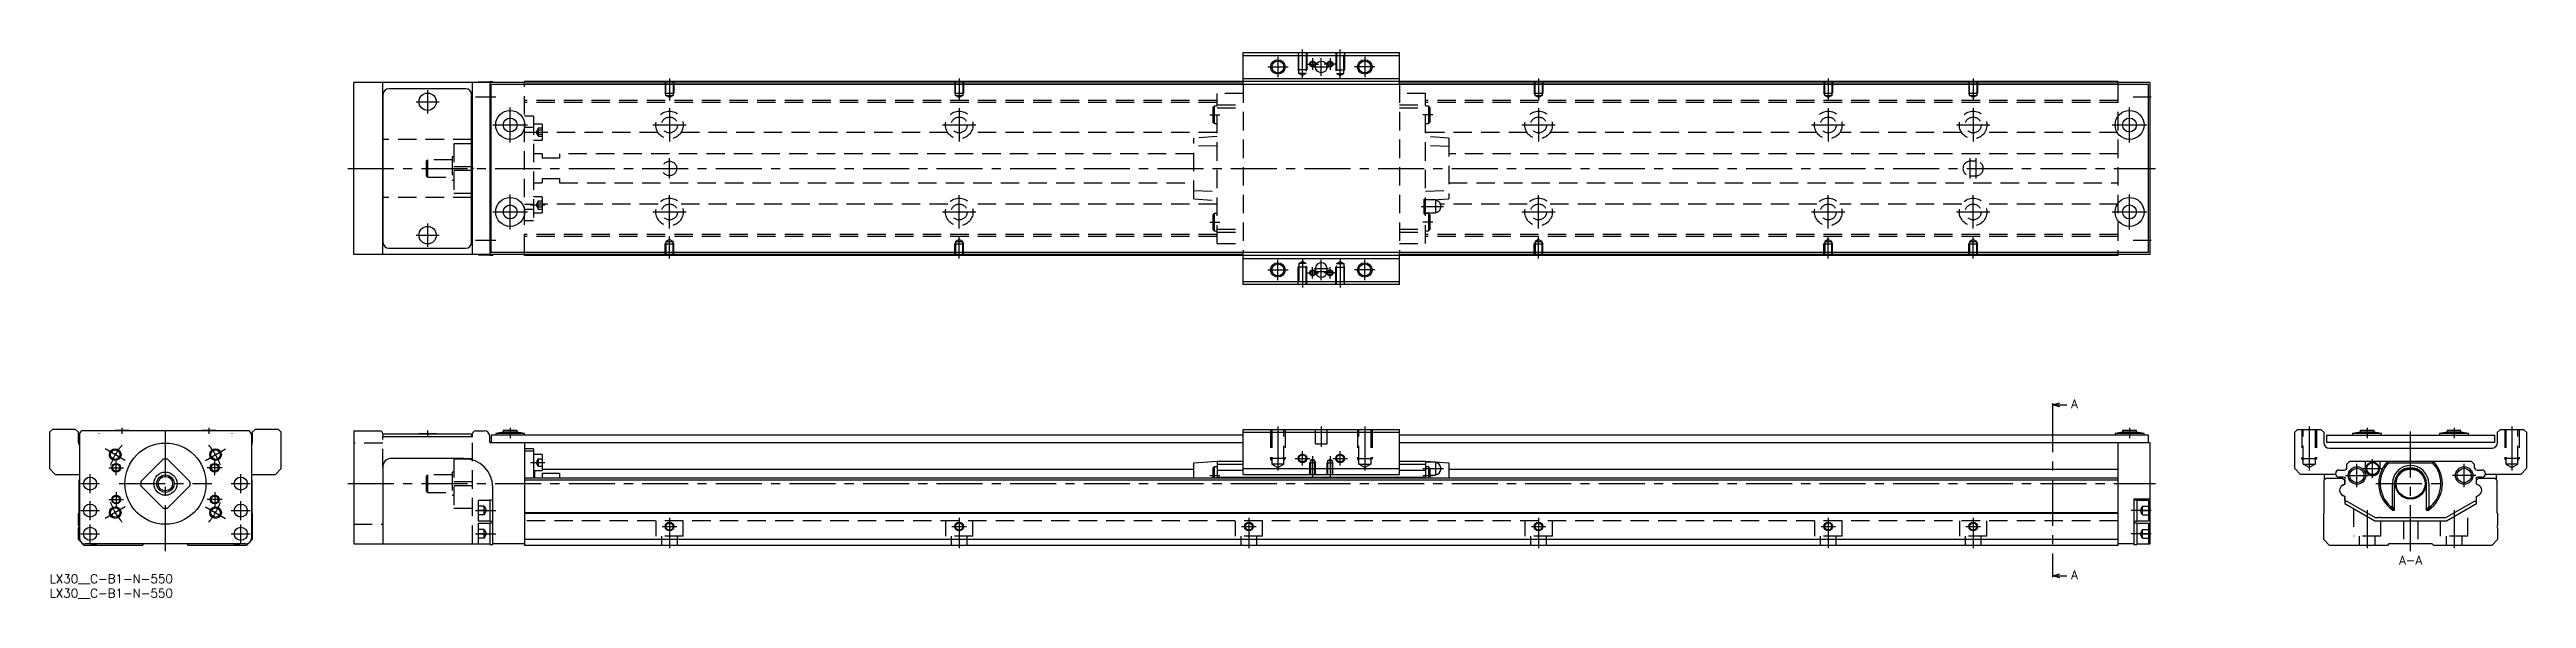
# Model space of a CAD drawing. Extents: x 0 to 855, y -8 to 181.
import ezdxf

# ---------------------------------------------------------------- set-up
doc = ezdxf.new("R2010")
doc.units = 0
doc.header["$LTSCALE"] = 0.5
doc.linetypes.add('CENTER', pattern=[50.8, 31.75, -6.35, 6.35, -6.35])
doc.linetypes.add('DASHED', pattern=[19.05, 12.7, -6.35])
for name, color, linetype in [('MSM_CENTER', 1, 'CENTER'), ('MSM_CONTINUOUS', 7, 'CONTINUOUS'), ('MSM_DASHED', 4, 'DASHED'), ('MSM_NARROW', 5, 'CONTINUOUS'), ('MSM_PART_NUMBER', 7, 'CONTINUOUS')]:
    doc.layers.add(name, color=color, linetype=linetype)
doc.styles.get("Standard").update_dxf_attribs({"font": 'txt.shx', "height": 3, "bigfont": 'bigfont.shx'})

# ---------------------------------------------------------------- blocks, each defined once
blk = doc.blocks.new('*U2')
at = {"layer": 'MSM_PART_NUMBER'}
blk.add_text('LX30__C-B1-N-550', height=3, dxfattribs=at).set_placement((0, -3))
blk = doc.blocks.new('*U3')
at = {"layer": 'MSM_PART_NUMBER'}
blk.add_text('LX30__C-B1-N-550', height=3, dxfattribs=at).set_placement((0, -8))

msp = doc.modelspace()

# ---------------------------------------------------------------- linework, layer by layer
at = {"layer": 'MSM_CENTER'}
for p, q in [((432.5, 171.09), (432.5, 181)), ((445.5, 171.09), (445.5, 181)), ((420.5, 175), (427.5, 175)), ((424, 178.5), (424, 171.5)), ((434, 176), (438, 176)), ((436, 178), (436, 174)), ((436.5, 175), (441.5, 175)), ((439, 172), (439, 178)), ((444, 176), (440, 176)), ((442, 178), (442, 174)), ((457.5, 175), (450.5, 175)), ((454, 178.5), (454, 171.5)), ((126.5, 163), (134.5, 163)), ((130.5, 167), (130.5, 159)), ((147, 164.7), (154, 164.7)), ((214, 171), (214, 163.49)), ((314, 171), (314, 163.49)), ((514, 171), (514, 163.49)), ((614, 171), (614, 163.49)), ((664, 171), (664, 163.49)), ((719.25, 164.7), (725.5, 164.7)), ((153, 155), (165, 155)), ((159, 149), (159, 161)), ((208.25, 155), (219.75, 155)), ((214, 160.75), (214, 149.25)), ((308.25, 155), (319.75, 155)), ((314, 160.75), (314, 149.25)), ((400.5, 158.5), (404, 158.5)), ((477.5, 158.5), (474, 158.5)), ((508.25, 155), (519.75, 155)), ((514, 160.75), (514, 149.25)), ((608.25, 155), (619.75, 155)), ((614, 160.75), (614, 149.25)), ((658.25, 155), (669.75, 155)), ((664, 160.75), (664, 149.25)), ((712, 155), (724, 155)), ((718, 149), (718, 161)), ((166, 152.55), (171, 152.55)), ((103, 140), (727, 140)), ((214, 136.5), (214, 143.5)), ((663, 136.5), (663, 143.5)), ((665, 136.5), (665, 143.5)), ((159, 119), (159, 131)), ((214, 119.25), (214, 130.75)), ((314, 119.25), (314, 130.75)), ((514, 119.25), (514, 130.75)), ((614, 119.25), (614, 130.75)), ((664, 119.25), (664, 130.75)), ((718, 119), (718, 131)), ((130.5, 121), (130.5, 113)), ((153, 125), (165, 125)), ((166, 127.44), (171, 127.44)), ((208.25, 125), (219.75, 125)), ((308.25, 125), (319.75, 125)), ((400.5, 121.5), (404, 121.5)), ((473.5, 126.9), (481.2, 126.9)), ((477.5, 121.5), (474, 121.5)), ((508.25, 125), (519.75, 125)), ((608.25, 125), (619.75, 125)), ((658.25, 125), (669.75, 125)), ((712, 125), (724, 125)), ((126.5, 117), (134.5, 117)), ((147, 115.3), (154, 115.3)), ((214, 109), (214, 116.51)), ((314, 109), (314, 116.51)), ((514, 109), (514, 116.51)), ((614, 109), (614, 116.51)), ((664, 109), (664, 116.51)), ((719.25, 115.3), (725.5, 115.3)), ((420.5, 105), (427.5, 105)), ((424, 101.5), (424, 108.5)), ((432.5, 108.91), (432.5, 99)), ((434, 104), (438, 104)), ((436, 102), (436, 106)), ((436.5, 105.5), (441.5, 105.5)), ((436.5, 104.5), (441.5, 104.5)), ((439, 101.5), (439, 108.5)), ((444, 104), (440, 104)), ((442, 102), (442, 106)), ((445.5, 108.91), (445.5, 99)), ((457.5, 105), (450.5, 105)), ((454, 101.5), (454, 108.5)), ((40, 8), (40, 51.5)), ((691.38, 58), (691.38, 0)), ((815, 8), (815, 51.5)), ((17, 48.6), (17, 48.49)), ((26.14, 39.3), (19.22, 43.3)), ((25, 50.6), (25, 48.5)), ((53.86, 39.3), (60.78, 43.3)), ((55, 50.6), (55, 48.5)), ((63, 48.49), (63, 48.6)), ((130.5, 49.6), (130.5, 47.49)), ((159, 50.6), (159, 47)), ((424, 51), (424, 35.81)), ((439, 51), (439, 44)), ((454, 51), (454, 35.81)), ((718, 50.6), (718, 47)), ((780, 51), (780, 35.81)), ((800, 50.6), (800, 47)), ((830, 50.6), (830, 47)), ((850, 51), (850, 35.81)), ((14, 28.05), (14, 34.55)), ((20.42, 36.8), (25.57, 36.8)), ((23, 34.22), (23, 39.38)), ((59.57, 36.8), (54.42, 36.8)), ((57, 34.22), (57, 39.38)), ((66, 28.05), (66, 34.55)), ((166, 38.55), (171, 38.55)), ((430, 40), (435, 40)), ((432.5, 37.5), (432.5, 42.5)), ((436, 40.76), (436, 33.5)), ((442, 40.76), (442, 33.5)), ((443, 40), (448, 40)), ((445.5, 37.5), (445.5, 42.5)), ((474, 36.5), (481.2, 36.5)), ((796.5, 30.1), (796.5, 38.1)), ((798.65, 36.5), (805.15, 36.5)), ((801.9, 33.25), (801.9, 39.75)), ((833.5, 30.1), (833.5, 38.1)), ((10.75, 31.3), (17.25, 31.3)), ((20.42, 25.8), (25.57, 25.8)), ((23, 28.38), (23, 23.23)), ((24, 31.3), (56, 31.3)), ((59.57, 25.8), (54.42, 25.8)), ((57, 28.38), (57, 23.23)), ((62.75, 31.3), (69.25, 31.3)), ((103, 31.3), (727, 31.3)), ((400.5, 34.1), (404, 34.1)), ((474, 34.1), (477.5, 34.1)), ((792.5, 34.1), (800.5, 34.1)), ((803, 31.3), (827, 31.3)), ((837.5, 34.1), (829.5, 34.1)), ((10.75, 22), (17.25, 22)), ((14, 18.75), (14, 25.25)), ((14, 10.75), (14, 17.25)), ((26.14, 23.3), (19.22, 19.3)), ((53.86, 23.3), (60.78, 19.3)), ((62.75, 22), (69.25, 22)), ((66, 18.75), (66, 25.25)), ((66, 10.75), (66, 17.25)), ((147, 22), (154, 22)), ((214, 19.5), (214, 9)), ((314, 19.5), (314, 9)), ((414, 19.5), (414, 9)), ((514, 19.5), (514, 9)), ((614, 19.5), (614, 9)), ((664, 19.5), (664, 9)), ((725.5, 22), (718.5, 22)), ((800, 22.18), (800, 9)), ((830, 22.18), (830, 9)), ((10.75, 14), (17.25, 14)), ((62.75, 14), (69.25, 14)), ((147, 14), (154, 14)), ((211.5, 16.5), (216.5, 16.5)), ((311.5, 16.5), (316.5, 16.5)), ((411.5, 16.5), (416.5, 16.5)), ((511.5, 16.5), (516.5, 16.5)), ((611.5, 16.5), (616.5, 16.5)), ((661.5, 16.5), (666.5, 16.5)), ((725.5, 14), (718.5, 14))]:
    msp.add_line(p, q, dxfattribs=at)
for start, end in [(138.53845, 161.46155), (18.53845, 41.46155), (198.53845, 221.46155), (318.53845, 341.46155)]:
    msp.add_arc((40, 31.3), 20, start, end, dxfattribs=at)
at = {"layer": 'MSM_CONTINUOUS'}
for p, q in [((412, 180), (466, 180)), ((412, 169), (412, 180)), ((466, 169), (466, 180)), ((412, 179), (466, 179)), ((105, 110.3), (105, 169.7)), ((164, 169.7), (105, 169.7)), ((115, 110.3), (115, 169.7)), ((115.1, 165.5), (115.1, 114.5)), ((143.7, 167.5), (117.1, 167.5)), ((145.7, 114.5), (145.7, 165.5)), ((146, 110.3), (146, 169.7)), ((148, 169.75), (148, 169.7)), ((152, 169.75), (148, 169.75)), ((153, 169.9), (152, 169.9)), ((152, 169.9), (152, 110.1)), ((152.5, 111), (152.5, 169)), ((724.5, 169), (152.5, 169)), ((153, 169.9), (153, 169.7)), ((164, 169), (164, 170)), ((714, 170), (164, 170)), ((412, 169.8), (164, 169.8)), ((412, 169.1), (164, 169.1)), ((412, 171), (466, 171)), ((714, 169.8), (466, 169.8)), ((714, 169.1), (466, 169.1)), ((714, 170), (714, 169)), ((725, 169.7), (714, 169.7)), ((724.5, 111), (724.5, 169)), ((725, 169.7), (725, 110.3)), ((115, 158.2), (115.1, 158.2)), ((145.7, 158.2), (146, 158.2)), ((115.1, 150), (115, 150)), ((146, 150), (145.7, 150)), ((146, 148.5), (145.7, 148.5)), ((146, 148.47), (145.7, 148.47)), ((145.7, 140.72), (146, 140.72)), ((146, 139.28), (145.7, 139.28)), ((115.1, 130), (115, 130)), ((146, 131.53), (145.7, 131.53)), ((146, 131.5), (145.7, 131.5)), ((146, 130), (145.7, 130)), ((115.1, 121.8), (115, 121.8)), ((146, 121.8), (145.7, 121.8)), ((117.1, 112.5), (143.7, 112.5)), ((164, 110.3), (105, 110.3)), ((148, 110.3), (148, 110.25)), ((148, 110.25), (152, 110.25)), ((152, 110.1), (153, 110.1)), ((724.5, 111), (152.5, 111)), ((153, 110.3), (153, 110.1)), ((164, 110), (164, 111)), ((412, 110.9), (164, 110.9)), ((412, 110.2), (164, 110.2)), ((714, 110), (164, 110)), ((412, 100), (412, 111)), ((412, 109), (466, 109)), ((437, 105.5), (437, 104.5)), ((441, 104.5), (441, 105.5)), ((466, 100), (466, 111)), ((714, 110.9), (466, 110.9)), ((714, 110.2), (466, 110.2)), ((714, 111), (714, 110)), ((725, 110.3), (714, 110.3)), ((412, 101), (466, 101)), ((466, 100), (412, 100)), ((691.38, 58.5), (693.87, 59.17)), ((691.38, 59), (691.38, 58)), ((693.87, 57.83), (691.38, 58.5)), ((691.38, 58.5), (696.38, 58.5)), ((1, 50), (0, 49)), ((0, 49), (0, 36.5)), ((9, 50), (1, 50)), ((10, 49), (9, 50)), ((10, 45.5), (10, 49)), ((10.3, 48), (10.3, 12.5)), ((69.02, 49.5), (10.98, 49.5)), ((22.6, 49.6), (22.6, 49.5)), ((27.4, 49.6), (22.6, 49.6)), ((27.4, 49.5), (27.4, 49.6)), ((52.6, 49.6), (52.6, 49.5)), ((57.4, 49.6), (52.6, 49.6)), ((57.4, 49.5), (57.4, 49.6)), ((69.7, 48), (69.7, 12.5)), ((71, 50), (70, 49)), ((70, 49), (70, 45.5)), ((79, 50), (71, 50)), ((80, 49), (79, 50)), ((80, 36.5), (80, 49)), ((105, 49.5), (105, 10.5)), ((105, 49.5), (114, 49.5)), ((115, 48.5), (115, 47.5)), ((146, 47.5), (115, 47.5)), ((115.1, 48.5), (115.1, 47.5)), ((115.1, 48.5), (145.7, 48.5)), ((127.5, 48.6), (133.5, 48.6)), ((127.5, 48.6), (127.5, 48.5)), ((133.5, 48.5), (133.5, 48.6)), ((145.7, 48.5), (145.7, 47.5)), ((146, 47.5), (146, 48.5)), ((147, 49.5), (150, 49.5)), ((152, 45.5), (152, 47.5)), ((152, 45.5), (412, 45.5)), ((152.5, 48), (152.5, 45.5)), ((412, 48), (152.5, 48)), ((156.6, 49), (154, 48.6)), ((154, 48.6), (154, 48)), ((164, 48.6), (154, 48.6)), ((156.6, 49.6), (156.6, 49)), ((161.4, 49.6), (156.6, 49.6)), ((161.4, 49), (156.6, 49)), ((161.4, 49), (161.4, 49.6)), ((164, 48.6), (161.4, 49)), ((164, 48), (164, 48.6)), ((164, 45.5), (164, 10)), ((167, 43.3), (164, 43.3)), ((167, 43.3), (167, 33.2)), ((412, 34.5), (412, 50)), ((412, 50), (466, 50)), ((412, 49), (466, 49)), ((466, 34.5), (466, 50)), ((724.5, 48), (466, 48)), ((466, 45.5), (725, 45.5)), ((715.6, 49), (713, 48.6)), ((713, 48.6), (713, 48)), ((723, 48.6), (713, 48.6)), ((714, 45.5), (714, 10)), ((715.6, 49.6), (715.6, 49)), ((720.4, 49.6), (715.6, 49.6)), ((720.4, 49), (715.6, 49)), ((720.4, 49), (720.4, 49.6)), ((723, 48.6), (720.4, 49)), ((723, 48), (723, 48.6)), ((724.5, 45.5), (724.5, 48)), ((725, 45.5), (725, 10.5)), ((775, 49), (776, 50)), ((775, 36.5), (775, 49)), ((776, 50), (784, 50)), ((784, 50), (785, 49)), ((785, 49), (785, 45.5)), ((786, 48), (786, 45.5)), ((786, 48), (844, 48)), ((844, 45.5), (786, 45.5)), ((787, 43.5), (843, 43.5)), ((797.6, 49), (795, 48.6)), ((805, 48.6), (795, 48.6)), ((795, 48.6), (795, 48)), ((802.4, 49.6), (797.6, 49.6)), ((797.6, 49.6), (797.6, 49)), ((802.4, 49), (797.6, 49)), ((802.4, 49), (802.4, 49.6)), ((805, 48.6), (802.4, 49)), ((805, 48), (805, 48.6)), ((827.6, 49), (825, 48.6)), ((835, 48.6), (825, 48.6)), ((825, 48.6), (825, 48)), ((832.4, 49.6), (827.6, 49.6)), ((827.6, 49.6), (827.6, 49)), ((832.4, 49), (827.6, 49)), ((832.4, 49), (832.4, 49.6)), ((835, 48.6), (832.4, 49)), ((835, 48), (835, 48.6)), ((844, 48), (844, 45.5)), ((845, 49), (846, 50)), ((845, 45.5), (845, 49)), ((846, 50), (854, 50)), ((854, 50), (855, 49)), ((855, 49), (855, 36.5)), ((0, 36.5), (2, 34.5)), ((2, 34.5), (10.3, 34.5)), ((39.28, 39.77), (31.53, 32.02)), ((48.47, 32.02), (40.72, 39.77)), ((69.7, 34.5), (78, 34.5)), ((78, 34.5), (80, 36.5)), ((115, 37), (115, 10.5)), ((143, 40), (118, 40)), ((167, 42.45), (164, 42.45)), ((170, 41.3), (167, 41.3)), ((167, 35.8), (170, 35.8)), ((167.5, 33.2), (167.5, 35.8)), ((170, 41.3), (170, 35.8)), ((170, 36.3), (395, 36.3)), ((170, 34.87), (176, 34.87)), ((170, 34.87), (170, 33.2)), ((176, 34.87), (176, 33.2)), ((395, 38.5), (403, 39)), ((395, 33.2), (395, 38.5)), ((402, 37.1), (401.5, 36.6)), ((401.5, 36.6), (401.5, 33.2)), ((403, 37.1), (402, 37.1)), ((402, 37.1), (402, 33.2)), ((403, 39), (412, 39)), ((403, 39), (403, 33.2)), ((403, 38), (412, 38)), ((403, 36), (412, 36)), ((412, 36.5), (466, 36.5)), ((412, 34.5), (466, 34.5)), ((466, 39), (475, 39)), ((466, 38), (475, 38)), ((466, 36), (475, 36)), ((475, 39), (483, 38.5)), ((475, 39), (475, 33.2)), ((478.45, 38.75), (475, 38.75)), ((476, 37.1), (475, 37.1)), ((476.5, 36.6), (476, 37.1)), ((476, 37.1), (476, 33.2)), ((476.5, 36.6), (476.5, 33.2)), ((476.5, 34.25), (478.45, 34.25)), ((478.45, 38.75), (478.45, 34.25)), ((480.2, 36.8), (480.2, 36.2)), ((483, 38.5), (483, 33.2)), ((483, 36.3), (714, 36.3)), ((777, 34.5), (775, 36.5)), ((789.13, 34.5), (777, 34.5)), ((785.3, 32.6), (785.3, 34.5)), ((790.35, 36), (792.05, 36)), ((793.05, 38), (794.05, 39)), ((793.05, 37), (793.05, 38)), ((794.05, 39), (835.95, 39)), ((799.4, 36.5), (799.4, 39)), ((804.4, 39), (804.4, 36.5)), ((807.14, 39), (807.4, 38.5)), ((807.4, 38.5), (822.6, 38.5)), ((822.6, 38.5), (822.86, 39)), ((835.95, 39), (836.95, 38)), ((836.95, 38), (836.95, 37)), ((837.95, 36), (839.65, 36)), ((853, 34.5), (840.87, 34.5)), ((844.7, 32.6), (844.7, 34.5)), ((855, 36.5), (853, 34.5)), ((10.2, 32.5), (10.3, 32.6)), ((10.2, 21.2), (10.2, 32.5)), ((31.53, 30.58), (39.28, 22.83)), ((40.72, 22.83), (48.47, 30.58)), ((69.7, 32.6), (69.8, 32.5)), ((69.8, 32.5), (69.8, 21.2)), ((153, 10.35), (153, 30)), ((714, 33.2), (164, 33.2)), ((714, 32.5), (164, 32.5)), ((403, 33.5), (475, 33.5)), ((725, 26), (719.5, 26)), ((719.5, 26), (719.5, 10.35)), ((785.2, 32.5), (785.9, 33.2)), ((785.2, 21.2), (785.2, 32.5)), ((785.9, 33.2), (791.55, 33.2)), ((791.75, 33.5), (790.35, 33.5)), ((792.25, 31.15), (791.5, 30.72)), ((792.25, 26.85), (791.5, 27.28)), ((791.55, 33.2), (792.25, 32.5)), ((791.6, 30.78), (792.25, 31.15)), ((791.6, 27.22), (792.25, 26.85)), ((792.2, 32.55), (792.2, 32.7)), ((792.25, 32.5), (792.2, 32.55)), ((792.25, 31.15), (792.25, 32.5)), ((792.25, 32.5), (792.25, 31.15)), ((792.25, 25.45), (792.25, 26.85)), ((792.25, 26.85), (792.25, 24.5)), ((808.74, 23.45), (808.74, 31.3)), ((809.5, 22.2), (809.5, 31.3)), ((820.5, 22.2), (820.5, 31.3)), ((821.26, 31.3), (821.26, 23.45)), ((837.75, 32.5), (838.45, 33.2)), ((837.75, 31.15), (837.75, 32.5)), ((838.4, 30.78), (837.75, 31.15)), ((837.75, 26.85), (838.5, 27.28)), ((837.75, 24.5), (837.75, 26.85)), ((837.8, 32.7), (837.8, 32.55)), ((839.65, 33.5), (838.25, 33.5)), ((838.4, 30.78), (838.49, 30.73)), ((838.45, 33.2), (844.1, 33.2)), ((844.1, 33.2), (844.8, 32.5)), ((844.8, 32.5), (844.8, 21.2)), ((10, 21), (10.2, 21.2)), ((10, 16.9), (10, 21)), ((69.8, 21.2), (70, 21)), ((70, 21), (70, 12)), ((152, 25.5), (148, 25.5)), ((148, 25.5), (148, 18.5)), ((148, 18.5), (152, 18.5)), ((152, 17.5), (148, 17.5)), ((148, 17.5), (148, 10.5)), ((153, 25.65), (152, 25.65)), ((152, 25.65), (152, 18.35)), ((152, 18.35), (153, 18.35)), ((153, 17.65), (152, 17.65)), ((152, 17.65), (152, 10.35)), ((714, 21.2), (164, 21.2)), ((714, 21), (164, 21)), ((720.5, 25.65), (719.5, 25.65)), ((719.5, 18.35), (720.5, 18.35)), ((720.5, 17.65), (719.5, 17.65)), ((720.5, 25.65), (720.5, 18.35)), ((724.5, 25.5), (720.5, 25.5)), ((720.5, 18.5), (724.5, 18.5)), ((720.5, 17.65), (720.5, 10.35)), ((724.5, 17.5), (720.5, 17.5)), ((724.5, 25.5), (724.5, 18.5)), ((724.5, 17.5), (724.5, 10.5)), ((785, 21), (785.2, 21.2)), ((785, 12), (785, 21)), ((792.25, 24.5), (802.64, 18.5)), ((793.1, 25.16), (792.7, 25.16)), ((802.91, 19.5), (793.1, 25.16)), ((802.64, 18.5), (827.36, 18.5)), ((803.85, 19.5), (802.91, 19.5)), ((827.09, 19.5), (804.65, 19.5)), ((808.07, 23.45), (808.74, 23.45)), ((809.5, 22.2), (808.74, 23.45)), ((808.82, 22.2), (809.5, 22.2)), ((821.26, 23.45), (820.5, 22.2)), ((820.5, 22.2), (821.18, 22.2)), ((821.26, 23.45), (821.93, 23.45)), ((836.9, 25.16), (827.09, 19.5)), ((827.36, 18.5), (837.75, 24.5)), ((837.3, 25.16), (836.9, 25.16)), ((844.8, 21.2), (845, 21)), ((845, 21), (845, 16.9)), ((10, 12), (10, 16.1)), ((10.7, 11.3), (10, 12)), ((12, 10), (11.1, 10.9)), ((32, 10), (12, 10)), ((67.7, 10.5), (12.3, 10.5)), ((32.5, 10.5), (32, 10)), ((48, 10), (47.5, 10.5)), ((68, 10), (48, 10)), ((68.9, 10.9), (68, 10)), ((70, 12), (69.3, 11.3)), ((105, 10.5), (152, 10.5)), ((152, 10.35), (153, 10.35)), ((164, 10.5), (153, 10.5)), ((714, 12), (164, 12)), ((714, 10), (164, 10)), ((719.5, 10.5), (714, 10.5)), ((719.5, 10.35), (720.5, 10.35)), ((720.5, 10.5), (725, 10.5)), ((787, 10), (785, 12)), ((807, 10), (787, 10)), ((807.5, 10.5), (807, 10)), ((822.5, 10.5), (807.5, 10.5)), ((823, 10), (822.5, 10.5)), ((843, 10), (823, 10)), ((845, 12), (843, 10)), ((845, 16.1), (845, 12)), ((691.38, -0.5), (693.87, 0.17)), ((691.38, 0), (691.38, -1)), ((693.87, -1.17), (691.38, -0.5)), ((691.38, -0.5), (696.38, -0.5))]:
    msp.add_line(p, q, dxfattribs=at)
for centre, radius in [((424, 175), 2.07), ((439, 175), 2), ((454, 175), 2.07), ((130.5, 163), 3), ((159, 155), 5), ((159, 155), 2.4), ((718, 155), 5), ((718, 155), 2.4), ((159, 125), 5), ((718, 125), 5), ((130.5, 117), 3), ((159, 125), 2.4), ((718, 125), 2.4), ((424, 105), 2.07), ((454, 105), 2.07), ((22.68, 41.3), 1.62), ((40, 31.3), 14), ((57.32, 41.3), 1.62), ((23, 36.8), 1.23), ((40, 31.3), 4), ((40, 31.3), 3), ((57, 36.8), 1.23), ((432.5, 40), 1.23), ((445.5, 40), 1.23), ((796.5, 34.1), 3), ((796.5, 34.1), 2.5), ((801.9, 36.5), 2.25), ((801.9, 36.5), 2.05), ((815, 31.3), 5.3), ((815, 31.3), 5), ((833.5, 34.1), 3), ((833.5, 34.1), 2.5), ((14, 31.3), 2.25), ((23, 25.8), 1.23), ((40, 31.3), 2.5), ((57, 25.8), 1.23), ((66, 31.3), 2.25), ((14, 22), 2.25), ((22.68, 21.3), 1.62), ((57.32, 21.3), 1.62), ((66, 22), 2.25), ((214, 16.5), 1.23), ((314, 16.5), 1.23), ((414, 16.5), 1.23), ((514, 16.5), 1.23), ((614, 16.5), 1.23), ((664, 16.5), 1.23), ((14, 14), 2.25), ((66, 14), 2.25)]:
    msp.add_circle(centre, radius, dxfattribs=at)
for centre, radius, start, end in [((117.1, 165.5), 2, 90, 180), ((143.7, 165.5), 2, 0, 90), ((117.1, 114.5), 2, 180, 270), ((143.7, 114.5), 2, 270, 0), ((439, 105.5), 2, 0, 180), ((439, 104.5), 2, 180, 0), ((12, 45.5), 2, 180, 211.78833), ((12.3, 48), 2, 131.40962, 180), ((67.7, 48), 2, 0, 48.59038), ((68, 45.5), 2, 328.21167, 0), ((114, 48.5), 1, 0, 90), ((147, 48.5), 1, 90, 180), ((150, 47.5), 2, 0, 90), ((787, 45.5), 2, 180, 270), ((843, 45.5), 2, 270, 0), ((40, 31.3), 8.5, 85.11917, 94.88083), ((118, 37), 3, 90, 180), ((143, 30), 10, 0, 90), ((478.45, 36.8), 1.75, 0, 90), ((478.45, 36.2), 1.75, 270, 0), ((790.35, 34.75), 1.25, 90, 270), ((792.05, 37), 1, 270, 0), ((801.9, 36.5), 2.5, 180, 0), ((815, 31.3), 11, 135.573, 235.81959), ((815, 31.3), 10.47, 136.57129, 228.55525), ((815, 31.3), 6.26, 0, 180), ((815, 31.3), 5.5, 0, 180), ((815, 31.3), 11, 304.18041, 44.427), ((815, 31.3), 10.47, 311.44475, 43.42871), ((837.95, 37), 1, 180, 270), ((839.65, 34.75), 1.25, 270, 90), ((40, 31.3), 8.5, 175.11917, 184.88083), ((40, 31.3), 8.5, 355.11917, 4.88083), ((792.65, 28.85), 2.2, 121.45533, 176.01903), ((792.65, 29.15), 2.2, 183.98097, 241.45517), ((792.65, 28.85), 2.2, 121.38869, 134.53306), ((791.75, 32.5), 1, 41.23398, 90), ((792.7, 32.7), 0.5, 113.32535, 180), ((838.25, 32.5), 1, 90, 138.76602), ((837.3, 32.7), 0.5, 0, 66.67465), ((837.35, 28.85), 2.2, 3.98097, 61.45517), ((837.35, 29.15), 2.2, 301.45533, 356.01903), ((40, 31.3), 8.5, 265.11917, 274.88083), ((792.7, 25.66), 0.5, 205.84193, 270), ((804.25, 19.2), 0.5, 36.8699, 143.1301), ((816.51, 27.65), 9.43, 206.44562, 215.3272), ((814, 27.35), 8.84, 324.37545, 333.85173), ((837.3, 25.66), 0.5, 270, 334.15807), ((9.7, 16.5), 0.5, 306.8699, 53.1301), ((12.3, 12.5), 2, 180, 270), ((15.3, 14), 3.65, 253.51703, 286.48297), ((64.7, 14), 3.65, 253.51703, 286.48297), ((67.7, 12.5), 2, 270, 0), ((845.3, 16.5), 0.5, 126.8699, 233.1301)]:
    msp.add_arc(centre, radius, start, end, dxfattribs=at)
at = {"layer": 'MSM_DASHED'}
for p, q in [((431, 180), (431, 174)), ((431.27, 172.8), (431.27, 180)), ((433.73, 180), (433.73, 172.8)), ((434, 180), (434, 174)), ((444, 180), (444, 174)), ((444.27, 180), (444.27, 172.8)), ((446.73, 172.8), (446.73, 180)), ((447, 180), (447, 174)), ((434, 174), (431, 174)), ((431.27, 173.53), (431, 174)), ((433.73, 172.8), (431.27, 172.8)), ((432.5, 172.09), (431.27, 172.8)), ((433.73, 172.8), (432.5, 172.09)), ((433.73, 173.53), (434, 174)), ((444, 174), (447, 174)), ((444.27, 173.53), (444, 174)), ((444.27, 172.8), (446.73, 172.8)), ((444.27, 172.8), (445.5, 172.09)), ((445.5, 172.09), (446.73, 172.8)), ((446.73, 173.53), (447, 174)), ((164, 111), (164, 169)), ((403, 163.45), (164, 163.45)), ((403, 162.75), (164, 162.75)), ((212.5, 170), (212.5, 166)), ((212.77, 165.53), (212.5, 166)), ((212.5, 166), (215.5, 166)), ((212.77, 165.2), (212.77, 170)), ((212.77, 165.2), (215.23, 165.2)), ((214, 164.49), (212.77, 165.2)), ((215.23, 165.2), (214, 164.49)), ((215.23, 170), (215.23, 165.2)), ((215.23, 165.53), (215.5, 166)), ((215.5, 170), (215.5, 166)), ((312.5, 170), (312.5, 166)), ((312.77, 165.53), (312.5, 166)), ((312.5, 166), (315.5, 166)), ((312.77, 165.2), (312.77, 170)), ((312.77, 165.2), (315.23, 165.2)), ((314, 164.49), (312.77, 165.2)), ((315.23, 165.2), (314, 164.49)), ((315.23, 170), (315.23, 165.2)), ((315.23, 165.53), (315.5, 166)), ((315.5, 170), (315.5, 166)), ((412, 165.9), (403, 165.9)), ((403, 114.1), (403, 165.9)), ((412, 169), (412, 111)), ((466, 169), (466, 111)), ((475, 165.9), (466, 165.9)), ((475, 114.1), (475, 165.9)), ((714, 163.45), (475, 163.45)), ((714, 162.75), (475, 162.75)), ((512.5, 170), (512.5, 166)), ((512.77, 165.53), (512.5, 166)), ((512.5, 166), (515.5, 166)), ((512.77, 165.2), (512.77, 170)), ((512.77, 165.2), (515.23, 165.2)), ((514, 164.49), (512.77, 165.2)), ((515.23, 165.2), (514, 164.49)), ((515.23, 170), (515.23, 165.2)), ((515.23, 165.53), (515.5, 166)), ((515.5, 170), (515.5, 166)), ((612.5, 170), (612.5, 166)), ((612.77, 165.53), (612.5, 166)), ((612.5, 166), (615.5, 166)), ((612.77, 165.2), (612.77, 170)), ((612.77, 165.2), (615.23, 165.2)), ((614, 164.49), (612.77, 165.2)), ((615.23, 165.2), (614, 164.49)), ((615.23, 170), (615.23, 165.2)), ((615.23, 165.53), (615.5, 166)), ((615.5, 170), (615.5, 166)), ((662.5, 170), (662.5, 166)), ((662.77, 165.53), (662.5, 166)), ((662.5, 166), (665.5, 166)), ((662.77, 165.2), (662.77, 170)), ((662.77, 165.2), (665.23, 165.2)), ((664, 164.49), (662.77, 165.2)), ((665.23, 165.2), (664, 164.49)), ((665.23, 170), (665.23, 165.2)), ((665.23, 165.53), (665.5, 166)), ((665.5, 170), (665.5, 166)), ((714, 169), (714, 111)), ((167, 158), (164, 158)), ((167, 154.13), (164, 154.13)), ((167, 158), (167, 122)), ((170, 155.3), (167, 155.3)), ((168.7, 154), (170, 154)), ((168.7, 154), (168.7, 151.11)), ((170, 155.3), (170, 149.8)), ((402, 161.5), (401.5, 161)), ((401.5, 161), (401.5, 156)), ((401.5, 156), (402, 155.5)), ((402, 161.5), (402, 155.5)), ((403, 161.5), (402, 161.5)), ((402, 155.5), (403, 155.5)), ((403, 161.95), (412, 161.95)), ((403, 160.95), (412, 160.95)), ((466, 161.95), (475, 161.95)), ((466, 160.95), (475, 160.95)), ((476, 161.5), (475, 161.5)), ((475, 155.5), (476, 155.5)), ((476, 161.5), (476, 155.5)), ((476.5, 161), (476, 161.5)), ((476, 155.5), (476.5, 156)), ((476.5, 161), (476.5, 156)), ((145.7, 150), (115.1, 150)), ((139.5, 148.5), (139.5, 131.5)), ((145.7, 148.5), (139.5, 148.5)), ((145.7, 148.47), (139.5, 148.47)), ((167, 152.38), (164, 152.38)), ((167, 149.8), (170, 149.8)), ((168.7, 153.8), (167.98, 152.55)), ((168.7, 151.3), (167.98, 152.55)), ((168.7, 153.28), (170, 153.28)), ((168.7, 151.83), (170, 151.83)), ((168.7, 151.11), (170, 151.11)), ((210.05, 152.36), (170, 152.36)), ((310.05, 152.36), (217.95, 152.36)), ((403, 152.36), (317.95, 152.36)), ((403, 151), (395, 150.47)), ((395, 129.53), (395, 150.47)), ((403, 147.86), (395, 147.6)), ((510.05, 152.36), (475, 152.36)), ((483, 150.47), (475, 151)), ((483, 147.6), (475, 147.86)), ((483, 150.47), (483, 129.53)), ((610.05, 152.36), (517.95, 152.36)), ((660.05, 152.36), (617.95, 152.36)), ((714, 152.36), (667.95, 152.36)), ((130.5, 143), (130, 142.5)), ((130, 142.5), (130, 137.5)), ((130, 137.5), (130.5, 137)), ((130.5, 143), (130.5, 137)), ((139, 143), (130.5, 143)), ((130.5, 137), (139, 137)), ((139, 144), (139, 136)), ((139.5, 144), (139, 144)), ((139.5, 140.72), (145.7, 140.72)), ((145.7, 139.28), (139.5, 139.28)), ((146.5, 140), (146, 140)), ((170, 145), (167, 145)), ((170, 145), (170, 143.5)), ((176, 143.5), (170, 143.5)), ((176, 145), (176, 143.5)), ((395, 145), (176, 145)), ((714, 145), (483, 145)), ((665, 142.5), (663, 142.5)), ((663, 137.5), (665, 137.5)), ((145.7, 130), (115.1, 130)), ((139, 136), (139.5, 136)), ((139.5, 131.53), (145.7, 131.53)), ((139.5, 131.5), (145.7, 131.5)), ((167, 135), (170, 135)), ((170, 130.19), (167, 130.19)), ((168.7, 128.69), (167.98, 127.44)), ((168.7, 128.89), (170, 128.89)), ((168.7, 126), (168.7, 128.89)), ((170, 136.5), (176, 136.5)), ((170, 136.5), (170, 135)), ((170, 130.19), (170, 124.69)), ((176, 136.5), (176, 135)), ((176, 135), (395, 135)), ((395, 132.4), (403, 132.14)), ((395, 129.53), (403, 129)), ((474.5, 129.4), (475, 129.4)), ((474.5, 124.4), (474.5, 129.4)), ((475, 128.4), (474.5, 128.4)), ((475, 132.14), (483, 132.4)), ((478.45, 129.15), (475, 129.15)), ((477.26, 129.15), (483, 129.53)), ((478.45, 129.15), (478.45, 124.65)), ((483, 135), (714, 135)), ((167, 127.62), (164, 127.62)), ((167, 125.87), (164, 125.87)), ((164, 122), (167, 122)), ((167, 124.69), (170, 124.69)), ((168.7, 126.19), (167.98, 127.44)), ((168.7, 128.17), (170, 128.17)), ((168.7, 126.72), (170, 126.72)), ((168.7, 126), (170, 126)), ((210.05, 127.64), (170, 127.64)), ((310.05, 127.64), (217.95, 127.64)), ((403, 127.64), (317.95, 127.64)), ((402, 124.5), (401.5, 124)), ((401.5, 124), (401.5, 119)), ((403, 124.5), (402, 124.5)), ((402, 124.5), (402, 118.5)), ((474.5, 125.4), (475, 125.4)), ((474.5, 124.4), (475, 124.4)), ((475, 124.65), (478.45, 124.65)), ((476, 124.5), (475, 124.5)), ((476.5, 124), (476, 124.5)), ((476, 124.5), (476, 118.5)), ((476.5, 124), (476.5, 119)), ((510.05, 127.64), (480.14, 127.64)), ((480.2, 127.2), (480.2, 126.6)), ((610.05, 127.64), (517.95, 127.64)), ((660.05, 127.64), (617.95, 127.64)), ((714, 127.64), (667.95, 127.64)), ((403, 117.25), (164, 117.25)), ((403, 116.55), (164, 116.55)), ((212.77, 114.47), (212.5, 114)), ((212.5, 110), (212.5, 114)), ((212.5, 114), (215.5, 114)), ((214, 115.51), (212.77, 114.8)), ((212.77, 114.8), (212.77, 110)), ((212.77, 114.8), (215.23, 114.8)), ((215.23, 114.8), (214, 115.51)), ((215.23, 110), (215.23, 114.8)), ((215.23, 114.47), (215.5, 114)), ((215.5, 110), (215.5, 114)), ((312.77, 114.47), (312.5, 114)), ((312.5, 110), (312.5, 114)), ((312.5, 114), (315.5, 114)), ((314, 115.51), (312.77, 114.8)), ((312.77, 114.8), (312.77, 110)), ((312.77, 114.8), (315.23, 114.8)), ((315.23, 114.8), (314, 115.51)), ((315.23, 110), (315.23, 114.8)), ((315.23, 114.47), (315.5, 114)), ((315.5, 110), (315.5, 114)), ((401.5, 119), (402, 118.5)), ((402, 118.5), (403, 118.5)), ((403, 119.05), (412, 119.05)), ((403, 118.05), (412, 118.05)), ((403, 114.1), (412, 114.1)), ((466, 119.05), (475, 119.05)), ((466, 118.05), (475, 118.05)), ((466, 114.1), (475, 114.1)), ((475, 118.5), (476, 118.5)), ((714, 117.25), (475, 117.25)), ((714, 116.55), (475, 116.55)), ((476, 118.5), (476.5, 119)), ((512.77, 114.47), (512.5, 114)), ((512.5, 110), (512.5, 114)), ((512.5, 114), (515.5, 114)), ((514, 115.51), (512.77, 114.8)), ((512.77, 114.8), (512.77, 110)), ((512.77, 114.8), (515.23, 114.8)), ((515.23, 114.8), (514, 115.51)), ((515.23, 110), (515.23, 114.8)), ((515.23, 114.47), (515.5, 114)), ((515.5, 110), (515.5, 114)), ((612.77, 114.47), (612.5, 114)), ((612.5, 110), (612.5, 114)), ((612.5, 114), (615.5, 114)), ((614, 115.51), (612.77, 114.8)), ((612.77, 114.8), (612.77, 110)), ((612.77, 114.8), (615.23, 114.8)), ((615.23, 114.8), (614, 115.51)), ((615.23, 110), (615.23, 114.8)), ((615.23, 114.47), (615.5, 114)), ((615.5, 110), (615.5, 114)), ((662.77, 114.47), (662.5, 114)), ((662.5, 110), (662.5, 114)), ((662.5, 114), (665.5, 114)), ((664, 115.51), (662.77, 114.8)), ((662.77, 114.8), (662.77, 110)), ((662.77, 114.8), (665.23, 114.8)), ((665.23, 114.8), (664, 115.51)), ((665.23, 110), (665.23, 114.8)), ((665.23, 114.47), (665.5, 114)), ((665.5, 110), (665.5, 114)), ((431.27, 106.47), (431, 106)), ((434, 106), (431, 106)), ((431, 100), (431, 106)), ((432.5, 107.91), (431.27, 107.2)), ((431.27, 107.2), (431.27, 100)), ((433.73, 107.2), (431.27, 107.2)), ((433.73, 107.2), (432.5, 107.91)), ((433.73, 100), (433.73, 107.2)), ((433.73, 106.47), (434, 106)), ((434, 100), (434, 106)), ((444.27, 106.47), (444, 106)), ((444, 100), (444, 106)), ((444, 106), (447, 106)), ((444.27, 107.2), (445.5, 107.91)), ((444.27, 100), (444.27, 107.2)), ((444.27, 107.2), (446.73, 107.2)), ((445.5, 107.91), (446.73, 107.2)), ((446.73, 107.2), (446.73, 100)), ((446.73, 106.47), (447, 106)), ((447, 100), (447, 106)), ((115, 45.3), (105, 45.3)), ((115, 37), (115, 47.5)), ((146, 10.5), (146, 47.5)), ((421.5, 50), (421.5, 40)), ((421.93, 50), (421.93, 38)), ((426.07, 38), (426.07, 50)), ((426.5, 50), (426.5, 40)), ((437, 45), (437, 50)), ((437, 45), (441, 45)), ((441, 45), (441, 50)), ((451.5, 50), (451.5, 40)), ((451.93, 38), (451.93, 50)), ((456.07, 50), (456.07, 38)), ((456.5, 50), (456.5, 40)), ((777.5, 50), (777.5, 40)), ((777.93, 38), (777.93, 50)), ((782.07, 50), (782.07, 38)), ((782.5, 50), (782.5, 40)), ((847.5, 50), (847.5, 40)), ((847.93, 50), (847.93, 38)), ((852.07, 38), (852.07, 50)), ((852.5, 50), (852.5, 40)), ((130.5, 34.3), (130, 33.8)), ((130.5, 34.3), (130.5, 28.3)), ((139, 34.3), (130.5, 34.3)), ((139, 35.3), (139, 27.3)), ((139.5, 35.3), (139, 35.3)), ((139.5, 39.8), (139.5, 22.8)), ((146, 39.8), (139.5, 39.8)), ((146, 39.77), (139.5, 39.77)), ((168.7, 39.8), (167.98, 38.55)), ((168.7, 37.3), (167.98, 38.55)), ((168.7, 39.8), (170, 39.8)), ((168.7, 39.8), (168.7, 37.3)), ((168.7, 38.55), (170, 38.55)), ((168.7, 37.3), (170, 37.3)), ((426.5, 40), (421.5, 40)), ((421.93, 39.25), (421.5, 40)), ((426.07, 38), (421.93, 38)), ((421.93, 38), (424, 36.81)), ((424, 36.81), (426.07, 38)), ((426.07, 39.25), (426.5, 40)), ((435.22, 38.87), (435, 38.5)), ((437, 38.5), (435, 38.5)), ((435, 34.5), (435, 38.5)), ((436, 39.76), (435.22, 39.31)), ((436.78, 39.31), (435.22, 39.31)), ((435.22, 39.31), (435.22, 34.5)), ((436.78, 39.31), (436, 39.76)), ((436.78, 34.5), (436.78, 39.31)), ((436.78, 38.87), (437, 38.5)), ((437, 34.5), (437, 38.5)), ((441.22, 38.87), (441, 38.5)), ((441, 34.5), (441, 38.5)), ((441, 38.5), (443, 38.5)), ((441.22, 39.31), (442, 39.76)), ((441.22, 39.31), (442.78, 39.31)), ((441.22, 34.5), (441.22, 39.31)), ((442, 39.76), (442.78, 39.31)), ((442.78, 39.31), (442.78, 34.5)), ((442.78, 38.87), (443, 38.5)), ((443, 34.5), (443, 38.5)), ((451.5, 40), (456.5, 40)), ((451.93, 39.25), (451.5, 40)), ((451.93, 38), (456.07, 38)), ((454, 36.81), (451.93, 38)), ((456.07, 38), (454, 36.81)), ((456.07, 39.25), (456.5, 40)), ((777.5, 40), (782.5, 40)), ((777.93, 39.25), (777.5, 40)), ((780, 36.81), (777.93, 38)), ((777.93, 38), (782.07, 38)), ((782.07, 38), (780, 36.81)), ((782.07, 39.25), (782.5, 40)), ((852.5, 40), (847.5, 40)), ((847.93, 39.25), (847.5, 40)), ((847.93, 38), (850, 36.81)), ((852.07, 38), (847.93, 38)), ((850, 36.81), (852.07, 38)), ((852.07, 39.25), (852.5, 40)), ((130, 33.8), (130, 28.8)), ((130, 28.8), (130.5, 28.3)), ((130.5, 28.3), (139, 28.3)), ((139, 27.3), (139.5, 27.3)), ((139.5, 32.02), (146, 32.02)), ((146, 30.58), (139.5, 30.58)), ((105, 17.3), (115, 17.3)), ((139.5, 22.83), (146, 22.83)), ((139.5, 22.8), (146, 22.8)), ((150, 23.5), (148, 23.5)), ((150, 22), (148, 22)), ((150, 20.5), (148, 20.5)), ((150, 20.5), (150, 23.5)), ((150, 23.5), (150.87, 22)), ((150, 20.5), (150.87, 22)), ((714, 18.5), (164, 18.5)), ((209.25, 18.5), (209.25, 13.2)), ((218.75, 13.2), (218.75, 18.5)), ((309.25, 18.5), (309.25, 13.2)), ((318.75, 13.2), (318.75, 18.5)), ((409.25, 18.5), (409.25, 13.2)), ((418.75, 13.2), (418.75, 18.5)), ((509.25, 18.5), (509.25, 13.2)), ((518.75, 13.2), (518.75, 18.5)), ((609.25, 18.5), (609.25, 13.2)), ((618.75, 13.2), (618.75, 18.5)), ((659.25, 18.5), (659.25, 13.2)), ((668.75, 13.2), (668.75, 18.5)), ((722.5, 23.5), (721.63, 22)), ((722.5, 20.5), (721.63, 22)), ((722.5, 20.5), (722.5, 23.5)), ((722.5, 23.5), (724.5, 23.5)), ((722.5, 22), (724.5, 22)), ((722.5, 20.5), (724.5, 20.5)), ((795.25, 22.77), (795.25, 13.2)), ((804.75, 13.2), (804.75, 18.5)), ((812.5, 18.5), (812.5, 10.5)), ((817.5, 18.5), (817.5, 10.5)), ((825.25, 18.5), (825.25, 13.2)), ((834.75, 13.2), (834.75, 22.77)), ((150, 15.5), (148, 15.5)), ((150, 14), (148, 14)), ((150, 12.5), (148, 12.5)), ((150, 12.5), (150, 15.5)), ((150, 15.5), (150.87, 14)), ((150, 12.5), (150.87, 14)), ((218.75, 13.2), (209.25, 13.2)), ((211.25, 13.2), (211.25, 10)), ((216.75, 10), (216.75, 13.2)), ((318.75, 13.2), (309.25, 13.2)), ((311.25, 13.2), (311.25, 10)), ((316.75, 10), (316.75, 13.2)), ((418.75, 13.2), (409.25, 13.2)), ((411.25, 13.2), (411.25, 10)), ((416.75, 10), (416.75, 13.2)), ((518.75, 13.2), (509.25, 13.2)), ((511.25, 13.2), (511.25, 10)), ((516.75, 10), (516.75, 13.2)), ((618.75, 13.2), (609.25, 13.2)), ((611.25, 13.2), (611.25, 10)), ((616.75, 10), (616.75, 13.2)), ((668.75, 13.2), (659.25, 13.2)), ((661.25, 13.2), (661.25, 10)), ((666.75, 10), (666.75, 13.2)), ((722.5, 15.5), (721.63, 14)), ((722.5, 12.5), (721.63, 14)), ((722.5, 12.5), (722.5, 15.5)), ((722.5, 15.5), (724.5, 15.5)), ((722.5, 14), (724.5, 14)), ((722.5, 12.5), (724.5, 12.5)), ((804.75, 13.2), (795.25, 13.2)), ((797.25, 13.2), (797.25, 10)), ((802.75, 10), (802.75, 13.2)), ((834.75, 13.2), (825.25, 13.2)), ((827.25, 13.2), (827.25, 10)), ((832.75, 10), (832.75, 13.2))]:
    msp.add_line(p, q, dxfattribs=at)
for centre, radius in [((436, 176), 1), ((436, 176), 0.784), ((442, 176), 1), ((442, 176), 0.784), ((214, 155), 4.75), ((214, 155), 2.75), ((314, 155), 4.75), ((314, 155), 2.75), ((514, 155), 4.75), ((514, 155), 2.75), ((614, 155), 4.75), ((614, 155), 2.75), ((664, 155), 4.75), ((664, 155), 2.75), ((214, 140), 2.5), ((214, 125), 4.75), ((314, 125), 4.75), ((514, 125), 4.75), ((614, 125), 4.75), ((664, 125), 4.75), ((214, 125), 2.75), ((314, 125), 2.75), ((514, 125), 2.75), ((614, 125), 2.75), ((664, 125), 2.75), ((436, 104), 1), ((436, 104), 0.784), ((442, 104), 1), ((442, 104), 0.784)]:
    msp.add_circle(centre, radius, dxfattribs=at)
for centre, radius, start, end in [((663, 140), 2.5, 90, 270), ((665, 140), 2.5, 270, 90), ((478.45, 127.2), 1.75, 0, 90), ((478.45, 126.6), 1.75, 270, 0)]:
    msp.add_arc(centre, radius, start, end, dxfattribs=at)
at = {"layer": 'MSM_NARROW'}
for centre, radius in [((424, 175), 2.5), ((454, 175), 2.5), ((424, 105), 2.5), ((454, 105), 2.5), ((22.68, 41.3), 2), ((57.32, 41.3), 2), ((23, 36.8), 1.5), ((57, 36.8), 1.5), ((432.5, 40), 1.5), ((445.5, 40), 1.5), ((23, 25.8), 1.5), ((57, 25.8), 1.5), ((22.68, 21.3), 2), ((57.32, 21.3), 2), ((214, 16.5), 1.5), ((314, 16.5), 1.5), ((414, 16.5), 1.5), ((514, 16.5), 1.5), ((614, 16.5), 1.5), ((664, 16.5), 1.5)]:
    msp.add_circle(centre, radius, dxfattribs=at)

# ---------------------------------------------------------------- block references
at = {"layer": 'MSM_CONTINUOUS'}
for name in ['*U2', '*U3']:
    msp.add_blockref(name, (0, 0), dxfattribs=at)

# ---------------------------------------------------------------- texts
at = {"layer": 'MSM_PART_NUMBER'}
for s, p in [('A', (697.79, 57.37)), ('A', (697.79, -1.63)), ('A-A', (811.01, 3.36))]:
    msp.add_text(s, height=3, dxfattribs=at).set_placement(p)

doc.saveas('drawing.dxf')
